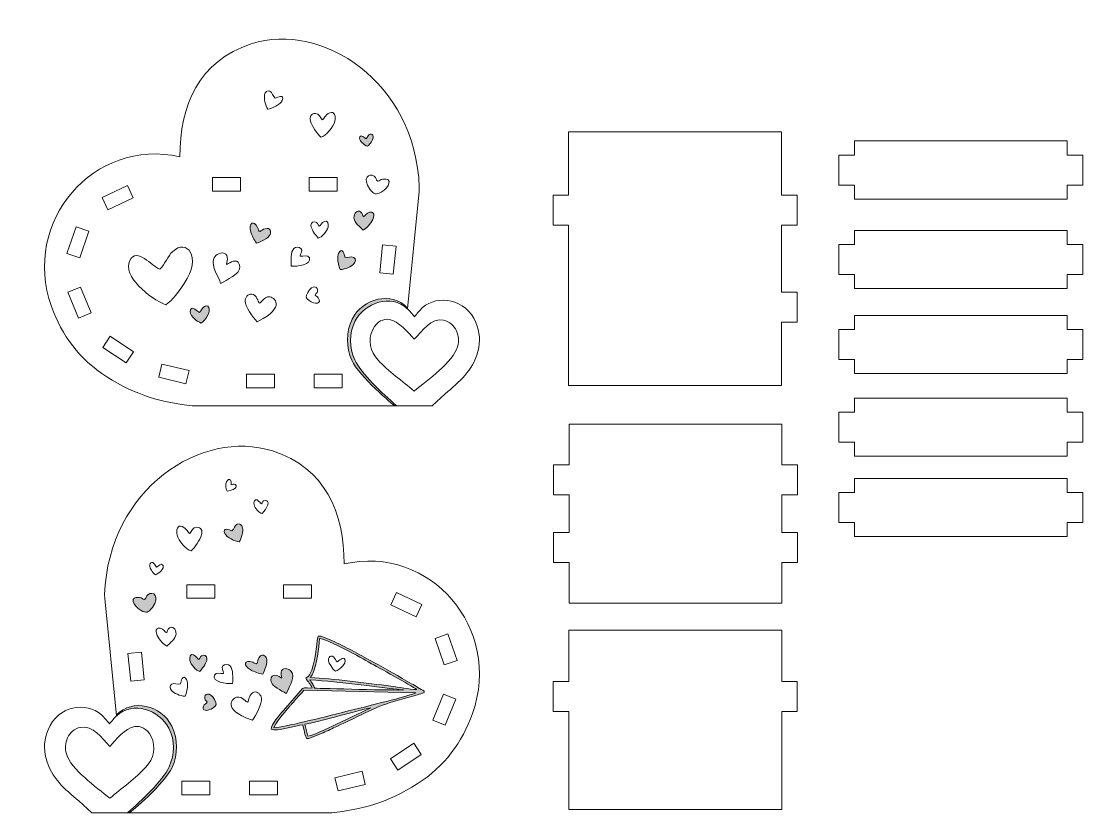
# Model space of a CAD drawing. Header units: inches. Extents: x -12 to 609, y 169 to 632.
import ezdxf

# ---------------------------------------------------------------- set-up
doc = ezdxf.new("R2010")
doc.units = ezdxf.units.IN
doc.header["$MEASUREMENT"] = 0
doc.layers.add('_U+0421_U+043B_U+043E_U+0439 1', color=7, linetype='Continuous')

# ---------------------------------------------------------------- blocks, each defined once
blk = doc.blocks.new('block 2')
at = {"layer": '_U+0421_U+043B_U+043E_U+0439 1', "true_color": 0x1c1c1b}
h = blk.add_hatch(color=250, dxfattribs=at)
edge = h.paths.add_edge_path()
edge.add_spline(control_points=[(185.99, 564.45), (185.01, 562.57), (188.5, 559.63), (190.48, 558.95), (191.3, 559.47), (192.15, 560.62), (192.78, 561.57), (195.04, 565.01), (193.09, 567.2), (191.35, 565.59), (190.73, 565.02), (190.38, 564.01), (189.76, 563.39), (188.7, 563.67), (186.92, 566.24), (185.99, 564.45), (185.99, 564.45), (185.99, 564.45), (185.99, 564.45)], knot_values=[0, 0, 0, 0, 1, 1, 1, 2, 2, 2, 3, 3, 3, 4, 4, 4, 5, 5, 5, 6, 6, 6, 6], degree=3, periodic=1)
edge = h.paths.add_edge_path()
edge.add_spline(control_points=[(188.22, 517.75), (187.51, 518.32), (187.72, 519.73), (186.41, 520.57), (184.73, 521.64), (182.32, 520.04), (182.56, 516.93), (182.77, 514.09), (186.25, 511.54), (187.93, 509.87), (189.34, 510.64), (192.34, 513.28), (193.52, 516.12), (195.15, 520.02), (193.44, 520.56), (191.84, 520.38), (190.03, 520.17), (188.49, 517.54), (188.22, 517.75), (188.22, 517.75), (188.22, 517.75), (188.22, 517.75)], knot_values=[0, 0, 0, 0, 1, 1, 1, 2, 2, 2, 3, 3, 3, 4, 4, 4, 5, 5, 5, 6, 6, 6, 7, 7, 7, 7], degree=3, periodic=1)
edge = h.paths.add_edge_path()
edge.add_spline(control_points=[(177.27, 493.92), (176.94, 495.62), (175.84, 499.99), (173.7, 496.51), (172.24, 494.14), (173.5, 489), (174.48, 486.78), (177.34, 486.74), (181.13, 488.56), (182.44, 490.03), (183.55, 491.28), (183.81, 493.04), (182.41, 493.77), (180.72, 494.65), (179.01, 493.52), (177.27, 493.92), (177.27, 493.92), (177.27, 493.92), (177.27, 493.92)], knot_values=[0, 0, 0, 0, 1, 1, 1, 2, 2, 2, 3, 3, 3, 4, 4, 4, 5, 5, 5, 6, 6, 6, 6], degree=3, periodic=1)
edge = h.paths.add_edge_path()
edge.add_spline(control_points=[(126.08, 511.3), (126.51, 510.36), (126.59, 508.92), (127.56, 509.12), (127.95, 509.2), (129.32, 510.37), (130.52, 510.68), (133.87, 511.54), (134.06, 508.6), (133.5, 507.29), (132.53, 505), (126.81, 502.55), (125.44, 502.25), (123.99, 503.84), (122.73, 506.92), (122.18, 508.67), (120.46, 514.19), (123.91, 516.03), (126.08, 511.3), (126.08, 511.3), (126.08, 511.3), (126.08, 511.3)], knot_values=[0, 0, 0, 0, 1, 1, 1, 2, 2, 2, 3, 3, 3, 4, 4, 4, 5, 5, 5, 6, 6, 6, 7, 7, 7, 7], degree=3, periodic=1)
edge = h.paths.add_edge_path()
edge.add_spline(control_points=[(86.77, 463.16), (85.38, 460.49), (90.34, 456.3), (93.15, 455.33), (94.31, 456.07), (95.52, 457.7), (96.42, 459.06), (99.63, 463.94), (96.85, 467.06), (94.38, 464.77), (93.5, 463.96), (93, 462.52), (92.12, 461.64), (90.62, 462.04), (88.1, 465.7), (86.77, 463.16), (86.77, 463.16), (86.77, 463.16), (86.77, 463.16)], knot_values=[0, 0, 0, 0, 1, 1, 1, 2, 2, 2, 3, 3, 3, 4, 4, 4, 5, 5, 5, 6, 6, 6, 6], degree=3, periodic=1)
edge = h.paths.add_edge_path()
edge.add_spline(control_points=[(213.81, 464.4), (204.6, 473.91), (187.71, 470.22), (181.51, 457.7), (177.66, 449.92), (177.97, 441.2), (181.31, 433.58), (185.41, 424.18), (206.06, 407.1), (206.06, 407.1), (206.06, 407.1), (207.28, 407.1), (207.28, 407.1), (199.35, 414.17), (186.69, 425.67), (183.07, 433.9), (179.84, 441.21), (179.31, 449.08), (183.31, 456.64), (188.88, 467.18), (204.17, 472.89), (213.76, 463.72), (213.76, 463.72), (213.81, 464.07), (213.81, 464.4), (213.81, 464.4), (213.81, 464.4), (213.81, 464.4)], knot_values=[0, 0, 0, 0, 1, 1, 1, 2, 2, 2, 3, 3, 3, 4, 4, 4, 5, 5, 5, 6, 6, 6, 7, 7, 7, 8, 8, 8, 9, 9, 9, 9], degree=3, periodic=1)
h = blk.add_hatch(color=250, dxfattribs=at)
edge = h.paths.add_edge_path()
edge.add_spline(control_points=[(43.56, 225.92), (52.77, 235.43), (69.66, 231.74), (75.86, 219.22), (79.7, 211.45), (79.39, 202.72), (76.06, 195.1), (71.95, 185.71), (51.31, 168.62), (51.31, 168.62), (51.31, 168.62), (50.09, 168.62), (50.09, 168.62), (58.01, 175.7), (70.67, 187.19), (74.3, 195.42), (77.53, 202.73), (78.06, 210.6), (74.06, 218.17), (68.48, 228.7), (53.19, 234.42), (43.6, 225.25), (43.6, 225.25), (43.56, 225.59), (43.56, 225.92), (43.56, 225.92), (43.56, 225.92), (43.56, 225.92)], knot_values=[0, 0, 0, 0, 1, 1, 1, 2, 2, 2, 3, 3, 3, 4, 4, 4, 5, 5, 5, 6, 6, 6, 7, 7, 7, 8, 8, 8, 9, 9, 9, 9], degree=3, periodic=1)
edge = h.paths.add_edge_path()
edge.add_spline(control_points=[(143.07, 238.38), (142.36, 238.57), (135.66, 242.42), (134.61, 243.97), (133.52, 245.6), (133.66, 247.53), (134.68, 248.53), (136.49, 250.31), (139.63, 247.59), (140.28, 247.5), (140.3, 247.9), (138.69, 252.05), (141.51, 252.87), (143.84, 253.55), (146.06, 251.55), (146.49, 250.06), (147.57, 246.31), (143.99, 241.46), (143.07, 238.38), (143.07, 238.38), (143.07, 238.38), (143.07, 238.38)], knot_values=[0, 0, 0, 0, 1, 1, 1, 2, 2, 2, 3, 3, 3, 4, 4, 4, 5, 5, 5, 6, 6, 6, 7, 7, 7, 7], degree=3, periodic=1)
edge = h.paths.add_edge_path()
edge.add_spline(control_points=[(111.1, 333.59), (109.53, 334.32), (105.33, 335.97), (106.91, 332.2), (107.98, 329.63), (112.89, 327.66), (115.27, 327.16), (116.97, 329.46), (117.7, 333.6), (117.27, 335.52), (116.91, 337.15), (115.63, 338.39), (114.22, 337.68), (112.52, 336.82), (112.44, 334.77), (111.1, 333.59), (111.1, 333.59), (111.1, 333.59), (111.1, 333.59)], knot_values=[0, 0, 0, 0, 1, 1, 1, 2, 2, 2, 3, 3, 3, 4, 4, 4, 5, 5, 5, 6, 6, 6, 6], degree=3, periodic=1)
edge = h.paths.add_edge_path()
edge.add_spline(control_points=[(56.91, 294.63), (58.64, 294.34), (58.54, 293.73), (59.92, 293.38), (61.35, 294.52), (60.35, 295.17), (61.92, 296.39), (64.87, 298.67), (69.32, 295.18), (64.48, 288.81), (61.95, 285.46), (60.95, 285.43), (57.94, 287.03), (52.93, 289.69), (50.92, 295.65), (56.91, 294.63), (56.91, 294.63), (56.91, 294.63), (56.91, 294.63)], knot_values=[0, 0, 0, 0, 1, 1, 1, 2, 2, 2, 3, 3, 3, 4, 4, 4, 5, 5, 5, 6, 6, 6, 6], degree=3, periodic=1)
edge = h.paths.add_edge_path()
edge.add_spline(control_points=[(91.66, 258.23), (90.88, 258.52), (90.42, 260.3), (88.56, 261.09), (86.57, 261.93), (86.06, 259.46), (86.47, 257.67), (86.97, 255.44), (90.16, 251.59), (92.19, 251.33), (93.44, 252.46), (95.83, 255.83), (96.3, 257.69), (96.75, 259.47), (96.22, 260.81), (94.29, 260.79), (92.7, 260.65), (92.45, 259.39), (91.66, 258.23), (91.66, 258.23), (91.66, 258.23), (91.66, 258.23)], knot_values=[0, 0, 0, 0, 1, 1, 1, 2, 2, 2, 3, 3, 3, 4, 4, 4, 5, 5, 5, 6, 6, 6, 7, 7, 7, 7], degree=3, periodic=1)
edge = h.paths.add_edge_path()
edge.add_spline(control_points=[(123.25, 256.69), (124.21, 256.32), (125.28, 255.35), (125.83, 256.17), (126.05, 256.5), (126.21, 258.29), (126.85, 259.36), (128.64, 262.31), (130.83, 260.36), (131.35, 259.03), (132.25, 256.71), (129.89, 250.96), (129.13, 249.78), (126.99, 249.9), (123.93, 251.22), (122.3, 252.09), (117.21, 254.81), (118.38, 258.55), (123.25, 256.69), (123.25, 256.69), (123.25, 256.69), (123.25, 256.69)], knot_values=[0, 0, 0, 0, 1, 1, 1, 2, 2, 2, 3, 3, 3, 4, 4, 4, 5, 5, 5, 6, 6, 6, 7, 7, 7, 7], degree=3, periodic=1)
edge = h.paths.add_edge_path()
edge.add_spline(control_points=[(94.82, 231.65), (95.54, 232.7), (95.91, 232.44), (96.55, 233.24), (96.23, 234.52), (95.51, 234.06), (95.19, 235.46), (94.58, 238.08), (98.21, 239.93), (100.92, 234.85), (102.34, 232.18), (102.07, 231.52), (100.11, 230.03), (96.86, 227.55), (92.35, 228.03), (94.82, 231.65), (94.82, 231.65), (94.82, 231.65), (94.82, 231.65)], knot_values=[0, 0, 0, 0, 1, 1, 1, 2, 2, 2, 3, 3, 3, 4, 4, 4, 5, 5, 5, 6, 6, 6, 6], degree=3, periodic=1)
edge = h.paths.add_edge_path()
edge.add_spline(control_points=[(155.57, 213.38), (155.57, 213.38), (153.87, 220.48), (153.87, 220.48), (159.56, 221.18), (190.24, 229.85), (192.44, 229.98), (192.44, 229.98), (174.5, 221.4), (174.5, 221.4), (170.55, 219.54), (159.4, 213.94), (155.57, 213.38), (155.57, 213.38), (155.57, 213.38), (155.57, 213.38)], knot_values=[0, 0, 0, 0, 1, 1, 1, 2, 2, 2, 3, 3, 3, 4, 4, 4, 5, 5, 5, 5], degree=3, periodic=1)
edge = h.paths.add_edge_path()
edge.add_spline(control_points=[(135.57, 218.32), (135.95, 220.29), (142.32, 227.93), (143.46, 229.18), (144.11, 229.78), (144.15, 229.99), (144.63, 230.58), (145.08, 231.15), (145.43, 231.42), (145.86, 231.96), (146.66, 232.98), (147.47, 233.78), (148.27, 234.8), (149.17, 235.93), (152.2, 238.89), (153.17, 240.32), (153.17, 240.32), (218.87, 238.86), (218.87, 238.86), (214.95, 236.9), (197.48, 232.7), (179.22, 228.14), (161.39, 223.7), (142.8, 218.88), (135.57, 218.32), (135.57, 218.32), (135.57, 218.32), (135.57, 218.32)], knot_values=[0, 0, 0, 0, 1, 1, 1, 2, 2, 2, 3, 3, 3, 4, 4, 4, 5, 5, 5, 6, 6, 6, 7, 7, 7, 8, 8, 8, 9, 9, 9, 9], degree=3, periodic=1)
edge = h.paths.add_edge_path()
edge.add_spline(control_points=[(156.72, 246.47), (166.17, 245.73), (175.39, 244.77), (184.71, 243.75), (187.63, 243.43), (211.14, 240.38), (211.49, 240.49), (208.39, 240.14), (162.87, 241.35), (159.65, 241.5), (159.16, 242.39), (158.85, 243.13), (158.38, 243.89), (157.95, 244.58), (157.18, 245.89), (156.72, 246.47), (156.72, 246.47), (156.72, 246.47), (156.72, 246.47)], knot_values=[0, 0, 0, 0, 1, 1, 1, 2, 2, 2, 3, 3, 3, 4, 4, 4, 5, 5, 5, 6, 6, 6, 6], degree=3, periodic=1)
edge = h.paths.add_edge_path()
edge.add_spline(control_points=[(157.1, 247.71), (157.39, 248.56), (157.93, 249.03), (158.42, 250.06), (161.1, 255.66), (161.72, 264.62), (162.45, 270.66), (166.79, 270.32), (187.48, 258.91), (191.87, 256.42), (196.32, 253.88), (215.71, 243.24), (219.47, 240.65), (214.77, 240.9), (208.89, 242.09), (204.07, 242.69), (190.35, 244.4), (169.9, 247.2), (157.1, 247.71), (157.1, 247.71), (157.1, 247.71), (157.1, 247.71)], knot_values=[0, 0, 0, 0, 1, 1, 1, 2, 2, 2, 3, 3, 3, 4, 4, 4, 5, 5, 5, 6, 6, 6, 7, 7, 7, 7], degree=3, periodic=1)
edge = h.paths.add_edge_path()
edge.add_spline(control_points=[(154.84, 212.02), (154.84, 212.02), (156.16, 212.02), (156.16, 212.02), (156.16, 212.02), (164.53, 215.4), (164.53, 215.4), (167.24, 216.58), (169.91, 217.9), (172.59, 219.12), (181.7, 223.25), (196.41, 231.19), (205.3, 233.56), (208.84, 234.51), (221.22, 237.8), (223.71, 239), (223.71, 239), (223.71, 239.8), (223.71, 239.8), (221.3, 241.03), (218.78, 242.68), (216.25, 244.12), (209.07, 248.19), (201.35, 252.81), (194.16, 256.62), (186.54, 260.66), (179.17, 264.92), (171.35, 268.64), (171.35, 268.64), (163.26, 272.01), (163.26, 272.01), (163.26, 272.01), (161.62, 272.01), (161.62, 272.01), (160.72, 270.79), (160.55, 259.4), (157.8, 251.98), (156.84, 249.4), (156.51, 249.06), (154.89, 247.81), (154.48, 247.48), (154.78, 247.83), (154.45, 247.39), (154.76, 246.39), (155.77, 245.38), (156.39, 244.52), (157.13, 243.5), (157.66, 242.81), (158.11, 241.64), (156.44, 241.32), (153.75, 242.15), (152.45, 241.36), (152.45, 241.36), (141.21, 228.5), (141.21, 228.5), (139.34, 226.35), (133.91, 220.08), (134.11, 217.47), (137.32, 215.97), (148.61, 219.64), (152.66, 220.07), (153.16, 217.73), (153.83, 213.58), (154.84, 212.02), (154.84, 212.02), (154.84, 212.02), (154.84, 212.02)], knot_values=[0, 0, 0, 0, 1, 1, 1, 2, 2, 2, 3, 3, 3, 4, 4, 4, 5, 5, 5, 6, 6, 6, 7, 7, 7, 8, 8, 8, 9, 9, 9, 10, 10, 10, 11, 11, 11, 12, 12, 12, 13, 13, 13, 14, 14, 14, 15, 15, 15, 16, 16, 16, 17, 17, 17, 18, 18, 18, 19, 19, 19, 20, 20, 20, 21, 21, 21, 22, 22, 22, 22], degree=3, periodic=1)
at = {"layer": '_U+0421_U+043B_U+043E_U+0439 1', "color": 12, "lineweight": 9, "true_color": 0xe30513}
for points in [[(475.64, 562.05), (600.37, 562.05), (600.37, 553.83), (609.44, 553.83), (609.44, 536.25), (600.37, 536.25), (600.37, 528.03), (475.64, 528.03), (475.64, 536.25), (466.57, 536.25), (466.57, 553.83), (475.64, 553.83), (475.64, 562.05), (475.64, 562.05)], [(475.64, 509.66), (600.37, 509.66), (600.37, 501.44), (609.44, 501.44), (609.44, 483.86), (600.37, 483.86), (600.37, 475.64), (475.64, 475.64), (475.64, 483.86), (466.57, 483.86), (466.57, 501.44), (475.64, 501.44), (475.64, 509.66), (475.64, 509.66)], [(475.64, 459.89), (600.37, 459.89), (600.37, 451.67), (609.44, 451.67), (609.44, 434.09), (600.37, 434.09), (600.37, 425.87), (475.64, 425.87), (475.64, 434.09), (466.57, 434.09), (466.57, 451.67), (475.64, 451.67), (475.64, 459.89), (475.64, 459.89)], [(475.64, 411.43), (600.37, 411.43), (600.37, 403.21), (609.44, 403.21), (609.44, 385.64), (600.37, 385.63), (600.37, 377.41), (475.64, 377.41), (475.64, 385.64), (466.57, 385.63), (466.57, 403.21), (475.64, 403.21), (475.64, 411.43), (475.64, 411.43)], [(433.24, 332.72), (442.31, 332.72), (442.31, 315.14), (433.24, 315.14), (433.24, 291.36), (308.52, 291.36), (308.52, 315.14), (299.45, 315.14), (299.45, 332.72), (308.52, 332.72), (308.52, 354.83), (299.45, 354.83), (299.45, 372.4), (308.52, 372.4), (308.52, 396.18), (433.24, 396.18), (433.24, 372.4), (442.31, 372.4), (442.31, 354.83), (433.24, 354.83), (433.24, 332.72), (433.24, 332.72)], [(475.64, 364.28), (600.37, 364.28), (600.37, 356.06), (609.44, 356.06), (609.44, 338.49), (600.37, 338.48), (600.37, 330.26), (475.64, 330.26), (475.64, 338.49), (466.57, 338.48), (466.57, 356.06), (475.64, 356.06), (475.64, 364.28), (475.64, 364.28)], [(84.6, 302.13), (84.6, 294.19), (101.04, 294.19), (101.04, 302.13), (84.6, 302.13), (84.6, 302.13)], [(141.29, 302.13), (141.29, 294.19), (157.73, 294.19), (157.73, 302.13), (141.29, 302.13), (141.29, 302.13)], [(207.49, 297.49), (204.1, 290.31), (218.96, 283.28), (222.35, 290.46), (207.49, 297.49), (207.49, 297.49)], [(308.41, 245.32), (308.41, 275.44), (433.13, 275.44), (433.13, 245.33), (442.2, 245.32), (442.2, 227.75), (433.13, 227.75), (433.13, 170.47), (308.41, 170.47), (308.4, 227.75), (299.33, 227.75), (299.33, 245.33), (308.41, 245.32), (308.41, 245.32)], [(237.59, 273.26), (230.08, 270.68), (235.43, 255.13), (242.94, 257.71), (237.59, 273.26), (237.59, 273.26)], [(58.04, 262.68), (50.15, 261.88), (51.8, 245.52), (59.69, 246.32), (58.04, 262.68), (58.04, 262.68)], [(242.32, 235.01), (234.98, 238.02), (228.72, 222.82), (236.07, 219.8), (242.32, 235.01), (242.32, 235.01)], [(221.99, 202.7), (217.57, 209.29), (203.92, 200.13), (208.34, 193.54), (221.99, 202.7), (221.99, 202.7)], [(189.2, 185.16), (187.35, 192.88), (171.36, 189.06), (173.21, 181.34), (189.2, 185.16), (189.2, 185.16)], [(81.69, 187), (81.69, 179.07), (98.13, 179.07), (98.13, 187), (81.69, 187), (81.69, 187)], [(121.38, 187), (121.38, 179.07), (137.82, 179.07), (137.82, 187), (121.38, 187), (121.38, 187)]]:
    blk.add_lwpolyline(points, dxfattribs=at)
at = {"layer": '_U+0421_U+043B_U+043E_U+0439 1', "color": 12, "lineweight": 20, "true_color": 0xe30513}
for points in [[(49.88, 535.96), (53.27, 528.79), (38.41, 521.76), (35.01, 528.94), (49.88, 535.96), (49.88, 535.96)], [(116.07, 540.61), (116.07, 532.67), (99.63, 532.67), (99.63, 540.61), (116.07, 540.61), (116.07, 540.61)], [(172.76, 540.61), (172.76, 532.67), (156.32, 532.67), (156.32, 540.61), (172.76, 540.61), (172.76, 540.61)], [(19.78, 511.74), (27.28, 509.16), (21.93, 493.61), (14.43, 496.19), (19.78, 511.74), (19.78, 511.74)], [(199.32, 501.16), (207.22, 500.36), (205.57, 484), (197.67, 484.8), (199.32, 501.16), (199.32, 501.16)], [(15.05, 473.49), (22.39, 476.5), (28.64, 461.3), (21.3, 458.28), (15.05, 473.49), (15.05, 473.49)], [(35.37, 441.17), (39.79, 447.77), (53.45, 438.61), (49.03, 432.02), (35.37, 441.17), (35.37, 441.17)], [(68.17, 423.64), (70.02, 431.36), (86.01, 427.54), (84.16, 419.82), (68.17, 423.64), (68.17, 423.64)], [(135.99, 425.48), (135.99, 417.54), (119.55, 417.54), (119.55, 425.48), (135.99, 425.48), (135.99, 425.48)], [(175.67, 425.48), (175.67, 417.54), (159.23, 417.54), (159.23, 425.48), (175.67, 425.48), (175.67, 425.48)]]:
    blk.add_lwpolyline(points, dxfattribs=at)
for points, knots in [([(218.03, 459.11), (218.98, 460.13), (219.28, 460.83), (220.34, 461.9), (221.04, 462.61), (221.94, 463.73), (222.77, 464.45), (231.65, 472.16), (248.12, 469.92), (253.99, 455.67), (256.22, 450.26), (256.77, 444.68), (255.15, 438.74), (252.01, 427.18), (244.35, 421.07), (235.92, 413.88), (235.92, 413.88), (228.28, 406.99), (228.28, 406.99), (228.28, 406.99), (87.83, 406.99), (87.83, 406.99), (70.88, 408.67), (54.43, 413.13), (37.72, 423.9), (21.72, 434.21), (11.45, 448.14), (5.38, 465.16), (-12.34, 514.85), (30.11, 564.24), (80.64, 552.76), (80.19, 582.55), (91.87, 609.17), (122.44, 618.94), (163.96, 632.21), (218.63, 596.94), (220.83, 534.83), (220.83, 534.83), (220.8, 532.42), (220.8, 532.42), (220.8, 532.42), (213.89, 463.79), (213.89, 463.79), (215.09, 462.56), (216.73, 460.6), (218.03, 459.11), (218.03, 459.11), (218.03, 459.11), (218.03, 459.11)], [0, 0, 0, 0, 1, 1, 1, 2, 2, 2, 3, 3, 3, 4, 4, 4, 5, 5, 5, 6, 6, 6, 7, 7, 7, 8, 8, 8, 9, 9, 9, 10, 10, 10, 11, 11, 11, 12, 12, 12, 13, 13, 13, 14, 14, 14, 15, 15, 15, 16, 16, 16, 16]), ([(136.35, 587.13), (137.91, 587.85), (142.11, 589.51), (140.54, 585.74), (139.46, 583.16), (134.56, 581.19), (132.17, 580.69), (130.47, 583), (129.75, 587.13), (130.17, 589.05), (130.53, 590.68), (131.81, 591.92), (133.23, 591.21), (134.93, 590.35), (135, 588.31), (136.35, 587.13), (136.35, 587.13), (136.35, 587.13), (136.35, 587.13)], [0, 0, 0, 0, 1, 1, 1, 2, 2, 2, 3, 3, 3, 4, 4, 4, 5, 5, 5, 6, 6, 6, 6]), ([(163.86, 574.43), (165, 574.84), (165.68, 577.44), (168.39, 578.59), (171.3, 579.82), (172.03, 576.22), (171.44, 573.61), (170.7, 570.36), (166.06, 564.74), (163.1, 564.35), (161.28, 566.01), (157.79, 570.92), (157.11, 573.63), (156.45, 576.24), (157.22, 578.19), (160.04, 578.15), (162.35, 577.96), (162.71, 576.11), (163.86, 574.43), (163.86, 574.43), (163.86, 574.43), (163.86, 574.43)], [0, 0, 0, 0, 1, 1, 1, 2, 2, 2, 3, 3, 3, 4, 4, 4, 5, 5, 5, 6, 6, 6, 7, 7, 7, 7]), ([(199.45, 539.67), (197.72, 539.38), (197.82, 538.76), (196.45, 538.42), (195.01, 539.56), (196.01, 540.21), (194.44, 541.43), (191.49, 543.71), (187.05, 540.22), (191.88, 533.84), (194.42, 530.5), (195.41, 530.47), (198.42, 532.07), (203.43, 534.73), (205.44, 540.69), (199.45, 539.67), (199.45, 539.67), (199.45, 539.67), (199.45, 539.67)], [0, 0, 0, 0, 1, 1, 1, 2, 2, 2, 3, 3, 3, 4, 4, 4, 5, 5, 5, 6, 6, 6, 6]), ([(162.17, 512.1), (162.95, 512.38), (163.41, 514.16), (165.27, 514.95), (167.27, 515.79), (167.77, 513.33), (167.36, 511.53), (166.86, 509.31), (163.67, 505.45), (161.64, 505.19), (160.39, 506.32), (158, 509.69), (157.53, 511.55), (157.09, 513.34), (157.62, 514.68), (159.55, 514.65), (161.13, 514.52), (161.38, 513.25), (162.17, 512.1), (162.17, 512.1), (162.17, 512.1), (162.17, 512.1)], [0, 0, 0, 0, 1, 1, 1, 2, 2, 2, 3, 3, 3, 4, 4, 4, 5, 5, 5, 6, 6, 6, 7, 7, 7, 7]), ([(51.26, 492.02), (46.65, 483.19), (63.06, 469.37), (72.34, 466.15), (76.17, 468.61), (80.16, 473.99), (83.12, 478.48), (93.76, 494.61), (84.57, 504.9), (76.41, 497.36), (73.5, 494.68), (71.85, 489.91), (68.93, 487.01), (63.98, 488.31), (55.64, 500.42), (51.26, 492.02), (51.26, 492.02), (51.26, 492.02), (51.26, 492.02)], [0, 0, 0, 0, 1, 1, 1, 2, 2, 2, 3, 3, 3, 4, 4, 4, 5, 5, 5, 6, 6, 6, 6]), ([(145.8, 488.68), (149.34, 488.51), (158.02, 489.55), (156.44, 493.55), (155.53, 495.53), (153.06, 494.45), (151.09, 494.54), (151.01, 496.23), (152.83, 497.72), (151.5, 499.13), (150.38, 500.31), (148.26, 500.02), (147.33, 499.05), (145.35, 496.98), (145.75, 492.05), (145.8, 488.68), (145.8, 488.68), (145.8, 488.68), (145.8, 488.68)], [0, 0, 0, 0, 1, 1, 1, 2, 2, 2, 3, 3, 3, 4, 4, 4, 5, 5, 5, 6, 6, 6, 6]), ([(104.46, 478.66), (105.33, 478.88), (113.48, 483.57), (114.75, 485.46), (116.08, 487.43), (115.9, 489.79), (114.67, 491), (112.47, 493.16), (108.64, 489.86), (107.85, 489.74), (107.83, 490.24), (109.79, 495.28), (106.36, 496.28), (103.52, 497.11), (100.83, 494.68), (100.31, 492.87), (98.99, 488.31), (103.34, 482.4), (104.46, 478.66), (104.46, 478.66), (104.46, 478.66), (104.46, 478.66)], [0, 0, 0, 0, 1, 1, 1, 2, 2, 2, 3, 3, 3, 4, 4, 4, 5, 5, 5, 6, 6, 6, 7, 7, 7, 7]), ([(129.37, 458.07), (142.89, 465.83), (134.96, 471.57), (131.98, 470.66), (128.51, 469.59), (127.99, 466.12), (126.91, 467.29), (126.57, 467.65), (125.47, 472), (122.83, 472.34), (120.34, 472.67), (118.83, 469.98), (118.83, 468.25), (118.82, 464.89), (123.42, 458.82), (125.77, 456.09), (125.77, 456.09), (129.37, 458.07), (129.37, 458.07), (129.37, 458.07), (129.37, 458.07), (129.37, 458.07)], [0, 0, 0, 0, 1, 1, 1, 2, 2, 2, 3, 3, 3, 4, 4, 4, 5, 5, 5, 6, 6, 6, 7, 7, 7, 7]), ([(161.6, 470.16), (160.89, 471.2), (160.51, 470.95), (159.87, 471.74), (160.19, 473.03), (160.92, 472.57), (161.24, 473.96), (161.84, 476.58), (158.21, 478.44), (155.5, 473.35), (154.08, 470.68), (154.36, 470.02), (156.31, 468.53), (159.57, 466.06), (164.07, 466.54), (161.6, 470.16), (161.6, 470.16), (161.6, 470.16), (161.6, 470.16)], [0, 0, 0, 0, 1, 1, 1, 2, 2, 2, 3, 3, 3, 4, 4, 4, 5, 5, 5, 6, 6, 6, 6]), ([(217.87, 415.49), (217.84, 415.51), (217.8, 415.54), (217.77, 415.57), (211.19, 420.98), (202.47, 427.63), (196.68, 433.63), (192.21, 438.63), (190.44, 445.65), (193.63, 451.67), (196.26, 456.66), (199.93, 457.98), (203.16, 457.48), (208.88, 456.59), (214.29, 449.74), (217.87, 445.91), (222.48, 450.57), (227.56, 458.67), (235.09, 457.04), (238.62, 456.27), (241.16, 453.96), (242.52, 450.86), (243.88, 447.77), (244.17, 444.79), (243.23, 441.53), (240.59, 432.42), (225.75, 422.15), (217.87, 415.49), (217.87, 415.49), (217.87, 415.49), (217.87, 415.49)], [0, 0, 0, 0, 1, 1, 1, 2, 2, 2, 3, 3, 3, 4, 4, 4, 5, 5, 5, 6, 6, 6, 7, 7, 7, 8, 8, 8, 9, 9, 9, 10, 10, 10, 10])]:
    blk.add_open_spline(points, degree=3, knots=knots, dxfattribs=at)
at = {"layer": '_U+0421_U+043B_U+043E_U+0439 1', "lineweight": 0}
for points, knots in [([(185.99, 564.45), (185.01, 562.57), (188.5, 559.63), (190.48, 558.95), (191.3, 559.47), (192.15, 560.62), (192.78, 561.57), (195.04, 565.01), (193.09, 567.2), (191.35, 565.59), (190.73, 565.02), (190.38, 564.01), (189.76, 563.39), (188.7, 563.67), (186.92, 566.24), (185.99, 564.45), (185.99, 564.45), (185.99, 564.45), (185.99, 564.45)], [0, 0, 0, 0, 1, 1, 1, 2, 2, 2, 3, 3, 3, 4, 4, 4, 5, 5, 5, 6, 6, 6, 6]), ([(188.22, 517.75), (187.51, 518.32), (187.72, 519.73), (186.41, 520.57), (184.73, 521.64), (182.32, 520.04), (182.56, 516.93), (182.77, 514.09), (186.25, 511.54), (187.93, 509.87), (189.34, 510.64), (192.34, 513.28), (193.52, 516.12), (195.15, 520.02), (193.44, 520.56), (191.84, 520.38), (190.03, 520.17), (188.49, 517.54), (188.22, 517.75), (188.22, 517.75), (188.22, 517.75), (188.22, 517.75)], [0, 0, 0, 0, 1, 1, 1, 2, 2, 2, 3, 3, 3, 4, 4, 4, 5, 5, 5, 6, 6, 6, 7, 7, 7, 7]), ([(126.08, 511.3), (126.51, 510.36), (126.59, 508.92), (127.56, 509.12), (127.95, 509.2), (129.32, 510.37), (130.52, 510.68), (133.87, 511.54), (134.06, 508.6), (133.5, 507.29), (132.53, 505), (126.81, 502.55), (125.44, 502.25), (123.99, 503.84), (122.73, 506.92), (122.18, 508.67), (120.46, 514.19), (123.91, 516.03), (126.08, 511.3), (126.08, 511.3), (126.08, 511.3), (126.08, 511.3)], [0, 0, 0, 0, 1, 1, 1, 2, 2, 2, 3, 3, 3, 4, 4, 4, 5, 5, 5, 6, 6, 6, 7, 7, 7, 7]), ([(177.27, 493.92), (176.94, 495.62), (175.84, 499.99), (173.7, 496.51), (172.24, 494.14), (173.5, 489), (174.48, 486.78), (177.34, 486.74), (181.13, 488.56), (182.44, 490.03), (183.55, 491.28), (183.81, 493.04), (182.41, 493.77), (180.72, 494.65), (179.01, 493.52), (177.27, 493.92), (177.27, 493.92), (177.27, 493.92), (177.27, 493.92)], [0, 0, 0, 0, 1, 1, 1, 2, 2, 2, 3, 3, 3, 4, 4, 4, 5, 5, 5, 6, 6, 6, 6]), ([(213.81, 464.4), (204.6, 473.91), (187.71, 470.22), (181.51, 457.7), (177.66, 449.92), (177.97, 441.2), (181.31, 433.58), (185.41, 424.18), (206.06, 407.1), (206.06, 407.1), (206.06, 407.1), (207.28, 407.1), (207.28, 407.1), (199.35, 414.17), (186.69, 425.67), (183.07, 433.9), (179.84, 441.21), (179.31, 449.08), (183.31, 456.64), (188.88, 467.18), (204.17, 472.89), (213.76, 463.72), (213.76, 463.72), (213.81, 464.07), (213.81, 464.4), (213.81, 464.4), (213.81, 464.4), (213.81, 464.4)], [0, 0, 0, 0, 1, 1, 1, 2, 2, 2, 3, 3, 3, 4, 4, 4, 5, 5, 5, 6, 6, 6, 7, 7, 7, 8, 8, 8, 9, 9, 9, 9]), ([(86.77, 463.16), (85.38, 460.49), (90.34, 456.3), (93.15, 455.33), (94.31, 456.07), (95.52, 457.7), (96.42, 459.06), (99.63, 463.94), (96.85, 467.06), (94.38, 464.77), (93.5, 463.96), (93, 462.52), (92.12, 461.64), (90.62, 462.04), (88.1, 465.7), (86.77, 463.16), (86.77, 463.16), (86.77, 463.16), (86.77, 463.16)], [0, 0, 0, 0, 1, 1, 1, 2, 2, 2, 3, 3, 3, 4, 4, 4, 5, 5, 5, 6, 6, 6, 6]), ([(111.1, 333.59), (109.53, 334.32), (105.33, 335.97), (106.91, 332.2), (107.98, 329.63), (112.89, 327.66), (115.27, 327.16), (116.97, 329.46), (117.7, 333.6), (117.27, 335.52), (116.91, 337.15), (115.63, 338.39), (114.22, 337.68), (112.52, 336.82), (112.44, 334.77), (111.1, 333.59), (111.1, 333.59), (111.1, 333.59), (111.1, 333.59)], [0, 0, 0, 0, 1, 1, 1, 2, 2, 2, 3, 3, 3, 4, 4, 4, 5, 5, 5, 6, 6, 6, 6]), ([(56.91, 294.63), (58.64, 294.34), (58.54, 293.73), (59.92, 293.38), (61.35, 294.52), (60.35, 295.17), (61.92, 296.39), (64.87, 298.67), (69.32, 295.18), (64.48, 288.81), (61.95, 285.46), (60.95, 285.43), (57.94, 287.03), (52.93, 289.69), (50.92, 295.65), (56.91, 294.63), (56.91, 294.63), (56.91, 294.63), (56.91, 294.63)], [0, 0, 0, 0, 1, 1, 1, 2, 2, 2, 3, 3, 3, 4, 4, 4, 5, 5, 5, 6, 6, 6, 6]), ([(154.84, 212.02), (154.84, 212.02), (156.16, 212.02), (156.16, 212.02), (156.16, 212.02), (164.53, 215.4), (164.53, 215.4), (167.24, 216.58), (169.91, 217.9), (172.59, 219.12), (181.7, 223.25), (196.41, 231.19), (205.3, 233.56), (208.84, 234.51), (221.22, 237.8), (223.71, 239), (223.71, 239), (223.71, 239.8), (223.71, 239.8), (221.3, 241.03), (218.78, 242.68), (216.25, 244.12), (209.07, 248.19), (201.35, 252.81), (194.16, 256.62), (186.54, 260.66), (179.17, 264.92), (171.35, 268.64), (171.35, 268.64), (163.26, 272.01), (163.26, 272.01), (163.26, 272.01), (161.62, 272.01), (161.62, 272.01), (160.72, 270.79), (160.55, 259.4), (157.8, 251.98), (156.84, 249.4), (156.51, 249.06), (154.89, 247.81), (154.48, 247.48), (154.78, 247.83), (154.45, 247.39), (154.76, 246.39), (155.77, 245.38), (156.39, 244.52), (157.13, 243.5), (157.66, 242.81), (158.11, 241.64), (156.44, 241.32), (153.75, 242.15), (152.45, 241.36), (152.45, 241.36), (141.21, 228.5), (141.21, 228.5), (139.34, 226.35), (133.91, 220.08), (134.11, 217.47), (137.32, 215.97), (148.61, 219.64), (152.66, 220.07), (153.16, 217.73), (153.83, 213.58), (154.84, 212.02), (154.84, 212.02), (154.84, 212.02), (154.84, 212.02)], [0, 0, 0, 0, 1, 1, 1, 2, 2, 2, 3, 3, 3, 4, 4, 4, 5, 5, 5, 6, 6, 6, 7, 7, 7, 8, 8, 8, 9, 9, 9, 10, 10, 10, 11, 11, 11, 12, 12, 12, 13, 13, 13, 14, 14, 14, 15, 15, 15, 16, 16, 16, 17, 17, 17, 18, 18, 18, 19, 19, 19, 20, 20, 20, 21, 21, 21, 22, 22, 22, 22]), ([(157.1, 247.71), (157.39, 248.56), (157.93, 249.03), (158.42, 250.06), (161.1, 255.66), (161.72, 264.62), (162.45, 270.66), (166.79, 270.32), (187.48, 258.91), (191.87, 256.42), (196.32, 253.88), (215.71, 243.24), (219.47, 240.65), (214.77, 240.9), (208.89, 242.09), (204.07, 242.69), (190.35, 244.4), (169.9, 247.2), (157.1, 247.71), (157.1, 247.71), (157.1, 247.71), (157.1, 247.71)], [0, 0, 0, 0, 1, 1, 1, 2, 2, 2, 3, 3, 3, 4, 4, 4, 5, 5, 5, 6, 6, 6, 7, 7, 7, 7]), ([(91.66, 258.23), (90.88, 258.52), (90.42, 260.3), (88.56, 261.09), (86.57, 261.93), (86.06, 259.46), (86.47, 257.67), (86.97, 255.44), (90.16, 251.59), (92.19, 251.33), (93.44, 252.46), (95.83, 255.83), (96.3, 257.69), (96.75, 259.47), (96.22, 260.81), (94.29, 260.79), (92.7, 260.65), (92.45, 259.39), (91.66, 258.23), (91.66, 258.23), (91.66, 258.23), (91.66, 258.23)], [0, 0, 0, 0, 1, 1, 1, 2, 2, 2, 3, 3, 3, 4, 4, 4, 5, 5, 5, 6, 6, 6, 7, 7, 7, 7]), ([(123.25, 256.69), (124.21, 256.32), (125.28, 255.35), (125.83, 256.17), (126.05, 256.5), (126.21, 258.29), (126.85, 259.36), (128.64, 262.31), (130.83, 260.36), (131.35, 259.03), (132.25, 256.71), (129.89, 250.96), (129.13, 249.78), (126.99, 249.9), (123.93, 251.22), (122.3, 252.09), (117.21, 254.81), (118.38, 258.55), (123.25, 256.69), (123.25, 256.69), (123.25, 256.69), (123.25, 256.69)], [0, 0, 0, 0, 1, 1, 1, 2, 2, 2, 3, 3, 3, 4, 4, 4, 5, 5, 5, 6, 6, 6, 7, 7, 7, 7]), ([(143.07, 238.38), (142.36, 238.57), (135.66, 242.42), (134.61, 243.97), (133.52, 245.6), (133.66, 247.53), (134.68, 248.53), (136.49, 250.31), (139.63, 247.59), (140.28, 247.5), (140.3, 247.9), (138.69, 252.05), (141.51, 252.87), (143.84, 253.55), (146.06, 251.55), (146.49, 250.06), (147.57, 246.31), (143.99, 241.46), (143.07, 238.38), (143.07, 238.38), (143.07, 238.38), (143.07, 238.38)], [0, 0, 0, 0, 1, 1, 1, 2, 2, 2, 3, 3, 3, 4, 4, 4, 5, 5, 5, 6, 6, 6, 7, 7, 7, 7]), ([(156.72, 246.47), (166.17, 245.73), (175.39, 244.77), (184.71, 243.75), (187.63, 243.43), (211.14, 240.38), (211.49, 240.49), (208.39, 240.14), (162.87, 241.35), (159.65, 241.5), (159.16, 242.39), (158.85, 243.13), (158.38, 243.89), (157.95, 244.58), (157.18, 245.89), (156.72, 246.47), (156.72, 246.47), (156.72, 246.47), (156.72, 246.47)], [0, 0, 0, 0, 1, 1, 1, 2, 2, 2, 3, 3, 3, 4, 4, 4, 5, 5, 5, 6, 6, 6, 6]), ([(94.82, 231.65), (95.54, 232.7), (95.91, 232.44), (96.55, 233.24), (96.23, 234.52), (95.51, 234.06), (95.19, 235.46), (94.58, 238.08), (98.21, 239.93), (100.92, 234.85), (102.34, 232.18), (102.07, 231.52), (100.11, 230.03), (96.86, 227.55), (92.35, 228.03), (94.82, 231.65), (94.82, 231.65), (94.82, 231.65), (94.82, 231.65)], [0, 0, 0, 0, 1, 1, 1, 2, 2, 2, 3, 3, 3, 4, 4, 4, 5, 5, 5, 6, 6, 6, 6]), ([(135.57, 218.32), (135.95, 220.29), (142.32, 227.93), (143.46, 229.18), (144.11, 229.78), (144.15, 229.99), (144.63, 230.58), (145.08, 231.15), (145.43, 231.42), (145.86, 231.96), (146.66, 232.98), (147.47, 233.78), (148.27, 234.8), (149.17, 235.93), (152.2, 238.89), (153.17, 240.32), (153.17, 240.32), (218.87, 238.86), (218.87, 238.86), (214.95, 236.9), (197.48, 232.7), (179.22, 228.14), (161.39, 223.7), (142.8, 218.88), (135.57, 218.32), (135.57, 218.32), (135.57, 218.32), (135.57, 218.32)], [0, 0, 0, 0, 1, 1, 1, 2, 2, 2, 3, 3, 3, 4, 4, 4, 5, 5, 5, 6, 6, 6, 7, 7, 7, 8, 8, 8, 9, 9, 9, 9]), ([(43.56, 225.92), (52.77, 235.43), (69.66, 231.74), (75.86, 219.22), (79.7, 211.45), (79.39, 202.72), (76.06, 195.1), (71.95, 185.71), (51.31, 168.62), (51.31, 168.62), (51.31, 168.62), (50.09, 168.62), (50.09, 168.62), (58.01, 175.7), (70.67, 187.19), (74.3, 195.42), (77.53, 202.73), (78.06, 210.6), (74.06, 218.17), (68.48, 228.7), (53.19, 234.42), (43.6, 225.25), (43.6, 225.25), (43.56, 225.59), (43.56, 225.92), (43.56, 225.92), (43.56, 225.92), (43.56, 225.92)], [0, 0, 0, 0, 1, 1, 1, 2, 2, 2, 3, 3, 3, 4, 4, 4, 5, 5, 5, 6, 6, 6, 7, 7, 7, 8, 8, 8, 9, 9, 9, 9]), ([(155.57, 213.38), (155.57, 213.38), (153.87, 220.48), (153.87, 220.48), (159.56, 221.18), (190.24, 229.85), (192.44, 229.98), (192.44, 229.98), (174.5, 221.4), (174.5, 221.4), (170.55, 219.54), (159.4, 213.94), (155.57, 213.38), (155.57, 213.38), (155.57, 213.38), (155.57, 213.38)], [0, 0, 0, 0, 1, 1, 1, 2, 2, 2, 3, 3, 3, 4, 4, 4, 5, 5, 5, 5])]:
    blk.add_open_spline(points, degree=3, knots=knots, dxfattribs=at)
at = {"layer": '_U+0421_U+043B_U+043E_U+0439 1', "color": 12, "lineweight": 9, "true_color": 0xe30513}
for points, knots in [([(433.02, 473.56), (433.02, 473.56), (442.09, 473.56), (442.09, 473.56), (442.09, 473.56), (442.09, 455.99), (442.09, 455.99), (442.09, 455.99), (433.02, 455.99), (433.02, 455.99), (433.02, 455.99), (433.02, 418.76), (433.02, 418.76), (433.02, 418.76), (308.3, 418.76), (308.3, 418.76), (308.3, 461.77), (308.3, 468.98), (308.3, 512.68), (308.3, 512.68), (299.23, 512.68), (299.23, 512.68), (299.23, 512.68), (299.23, 530.25), (299.23, 530.25), (299.23, 530.25), (308.3, 530.25), (308.3, 530.25), (308.3, 530.25), (308.3, 567.48), (308.3, 567.48), (308.3, 567.48), (433.02, 567.48), (433.02, 567.48), (433.02, 567.48), (433.02, 530.25), (433.02, 530.25), (433.02, 530.25), (442.09, 530.25), (442.09, 530.25), (442.09, 530.25), (442.09, 512.68), (442.09, 512.68), (442.09, 512.68), (433.02, 512.68), (433.02, 512.68), (433.02, 512.68), (433.02, 473.56), (433.02, 473.56), (433.02, 473.56), (433.02, 473.56), (433.02, 473.56)], [0, 0, 0, 0, 1, 1, 1, 2, 2, 2, 3, 3, 3, 4, 4, 4, 5, 5, 5, 6, 6, 6, 7, 7, 7, 8, 8, 8, 9, 9, 9, 10, 10, 10, 11, 11, 11, 12, 12, 12, 13, 13, 13, 14, 14, 14, 15, 15, 15, 16, 16, 16, 17, 17, 17, 17]), ([(39.33, 220.64), (38.39, 221.65), (38.09, 222.36), (37.03, 223.42), (36.32, 224.13), (35.42, 225.25), (34.6, 225.97), (25.72, 233.69), (9.24, 231.44), (3.37, 217.19), (1.15, 211.78), (0.6, 206.21), (2.21, 200.26), (5.35, 188.7), (13.01, 182.59), (21.45, 175.41), (21.45, 175.41), (29.08, 168.51), (29.08, 168.51), (29.08, 168.51), (169.54, 168.51), (169.54, 168.51), (186.49, 170.19), (202.94, 174.65), (219.64, 185.42), (235.64, 195.73), (245.92, 209.66), (251.98, 226.68), (269.7, 276.38), (227.25, 325.76), (176.72, 314.28), (177.18, 344.07), (165.49, 370.69), (134.93, 380.46), (93.4, 393.73), (38.73, 358.46), (36.53, 296.35), (36.53, 296.35), (36.57, 293.94), (36.57, 293.94), (36.57, 293.94), (43.47, 225.31), (43.47, 225.31), (42.28, 224.08), (40.63, 222.12), (39.33, 220.64), (39.33, 220.64), (39.33, 220.64), (39.33, 220.64)], [0, 0, 0, 0, 1, 1, 1, 2, 2, 2, 3, 3, 3, 4, 4, 4, 5, 5, 5, 6, 6, 6, 7, 7, 7, 8, 8, 8, 9, 9, 9, 10, 10, 10, 11, 11, 11, 12, 12, 12, 13, 13, 13, 14, 14, 14, 15, 15, 15, 16, 16, 16, 16]), ([(110.7, 360.63), (110.43, 361.08), (110.91, 362.16), (110.3, 363.29), (109.64, 364.51), (108.4, 363.48), (107.89, 362.42), (107.25, 361.11), (107.3, 357.92), (108.2, 356.97), (109.28, 357.04), (111.82, 357.76), (112.8, 358.5), (113.73, 359.22), (114, 360.09), (113.03, 360.85), (112.19, 361.42), (111.56, 360.89), (110.7, 360.63), (110.7, 360.63), (110.7, 360.63), (110.7, 360.63)], [0, 0, 0, 0, 1, 1, 1, 2, 2, 2, 3, 3, 3, 4, 4, 4, 5, 5, 5, 6, 6, 6, 7, 7, 7, 7]), ([(128.32, 349.42), (127.68, 349.65), (127.3, 351.1), (125.79, 351.74), (124.16, 352.43), (123.75, 350.42), (124.08, 348.96), (124.49, 347.14), (127.09, 344), (128.74, 343.78), (129.76, 344.71), (131.71, 347.45), (132.09, 348.97), (132.46, 350.43), (132.03, 351.52), (130.45, 351.5), (129.16, 351.39), (128.96, 350.36), (128.32, 349.42), (128.32, 349.42), (128.32, 349.42), (128.32, 349.42)], [0, 0, 0, 0, 1, 1, 1, 2, 2, 2, 3, 3, 3, 4, 4, 4, 5, 5, 5, 6, 6, 6, 7, 7, 7, 7]), ([(86.51, 332.05), (85.37, 332.46), (84.69, 335.06), (81.99, 336.21), (79.07, 337.44), (78.34, 333.84), (78.93, 331.23), (79.67, 327.98), (84.31, 322.36), (87.27, 321.97), (89.1, 323.62), (92.59, 328.54), (93.27, 331.25), (93.92, 333.86), (93.15, 335.81), (90.33, 335.77), (88.02, 335.58), (87.66, 333.73), (86.51, 332.05), (86.51, 332.05), (86.51, 332.05), (86.51, 332.05)], [0, 0, 0, 0, 1, 1, 1, 2, 2, 2, 3, 3, 3, 4, 4, 4, 5, 5, 5, 6, 6, 6, 7, 7, 7, 7]), ([(70.72, 313.46), (71.7, 311.59), (68.2, 308.64), (66.23, 307.96), (65.41, 308.48), (64.56, 309.63), (63.93, 310.58), (61.67, 314.02), (63.62, 316.21), (65.36, 314.6), (65.98, 314.03), (66.33, 313.02), (66.95, 312.4), (68.01, 312.68), (69.78, 315.25), (70.72, 313.46), (70.72, 313.46), (70.72, 313.46), (70.72, 313.46)], [0, 0, 0, 0, 1, 1, 1, 2, 2, 2, 3, 3, 3, 4, 4, 4, 5, 5, 5, 6, 6, 6, 6]), ([(72.66, 274.04), (73.37, 274.61), (73.16, 276.02), (74.47, 276.86), (76.15, 277.93), (78.56, 276.33), (78.32, 273.21), (78.11, 270.38), (74.63, 267.83), (72.95, 266.16), (71.54, 266.92), (68.54, 269.57), (67.36, 272.4), (65.74, 276.31), (67.44, 276.85), (69.04, 276.66), (70.85, 276.46), (72.39, 273.83), (72.66, 274.04), (72.66, 274.04), (72.66, 274.04), (72.66, 274.04)], [0, 0, 0, 0, 1, 1, 1, 2, 2, 2, 3, 3, 3, 4, 4, 4, 5, 5, 5, 6, 6, 6, 7, 7, 7, 7]), ([(177.27, 258.27), (178.48, 255.96), (174.17, 252.33), (171.74, 251.48), (170.73, 252.13), (169.68, 253.54), (168.91, 254.72), (166.11, 258.95), (168.52, 261.66), (170.67, 259.68), (171.43, 258.97), (171.87, 257.72), (172.63, 256.96), (173.93, 257.3), (176.12, 260.48), (177.27, 258.27), (177.27, 258.27), (177.27, 258.27), (177.27, 258.27)], [0, 0, 0, 0, 1, 1, 1, 2, 2, 2, 3, 3, 3, 4, 4, 4, 5, 5, 5, 6, 6, 6, 6]), ([(111.49, 244.18), (107.96, 244.01), (99.28, 245.06), (100.85, 249.06), (101.76, 251.04), (104.23, 249.95), (106.2, 250.04), (106.29, 251.74), (104.47, 253.22), (105.8, 254.64), (106.91, 255.82), (109.04, 255.52), (109.96, 254.56), (111.94, 252.49), (111.54, 247.55), (111.49, 244.18), (111.49, 244.18), (111.49, 244.18), (111.49, 244.18)], [0, 0, 0, 0, 1, 1, 1, 2, 2, 2, 3, 3, 3, 4, 4, 4, 5, 5, 5, 6, 6, 6, 6]), ([(80.9, 243.99), (81.22, 245.69), (82.33, 250.06), (84.47, 246.58), (85.93, 244.2), (84.67, 239.07), (83.69, 236.85), (80.82, 236.81), (77.04, 238.63), (75.73, 240.1), (74.62, 241.34), (74.36, 243.11), (75.76, 243.84), (77.45, 244.72), (79.15, 243.59), (80.9, 243.99), (80.9, 243.99), (80.9, 243.99), (80.9, 243.99)], [0, 0, 0, 0, 1, 1, 1, 2, 2, 2, 3, 3, 3, 4, 4, 4, 5, 5, 5, 6, 6, 6, 6]), ([(119.28, 224.17), (104.86, 230.1), (111.98, 236.83), (115.05, 236.31), (118.63, 235.7), (119.6, 232.33), (120.52, 233.63), (120.81, 234.03), (121.33, 238.49), (123.91, 239.17), (126.33, 239.82), (128.17, 237.35), (128.4, 235.64), (128.85, 232.31), (125.08, 225.69), (123.1, 222.67), (123.1, 222.67), (119.28, 224.17), (119.28, 224.17), (119.28, 224.17), (119.28, 224.17), (119.28, 224.17)], [0, 0, 0, 0, 1, 1, 1, 2, 2, 2, 3, 3, 3, 4, 4, 4, 5, 5, 5, 6, 6, 6, 7, 7, 7, 7]), ([(39.49, 177.01), (39.53, 177.04), (39.56, 177.06), (39.6, 177.09), (46.17, 182.5), (54.89, 189.15), (60.69, 195.15), (65.15, 200.15), (66.92, 207.17), (63.74, 213.2), (61.1, 218.18), (57.43, 219.5), (54.21, 219), (48.49, 218.11), (43.07, 211.26), (39.5, 207.43), (34.89, 212.09), (29.8, 220.19), (22.27, 218.56), (18.74, 217.79), (16.21, 215.49), (14.84, 212.39), (13.48, 209.29), (13.19, 206.31), (14.14, 203.05), (16.78, 193.94), (31.61, 183.67), (39.49, 177.01), (39.49, 177.01), (39.49, 177.01), (39.49, 177.01)], [0, 0, 0, 0, 1, 1, 1, 2, 2, 2, 3, 3, 3, 4, 4, 4, 5, 5, 5, 6, 6, 6, 7, 7, 7, 8, 8, 8, 9, 9, 9, 10, 10, 10, 10])]:
    blk.add_open_spline(points, degree=3, knots=knots, dxfattribs=at)

msp = doc.modelspace()

# ---------------------------------------------------------------- block references
at = {"layer": '_U+0421_U+043B_U+043E_U+0439 1'}
msp.add_blockref('block 2', (0, 0), dxfattribs=at)

doc.saveas('drawing.dxf')
